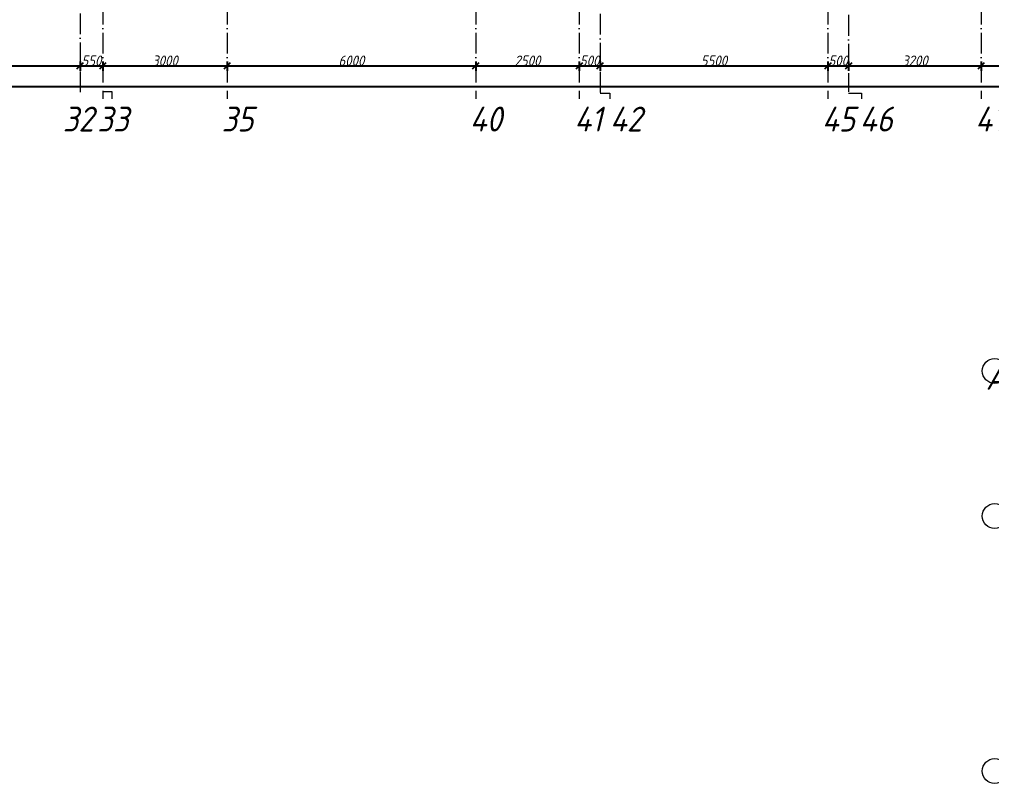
# Model space of a CAD drawing. Header units: millimetres. Extents: x -606178 to 312196, y -19338 to 632709.
# Drawn here: x -221414 to -197951, y 488175 to 506602 of the extents above; entities that cross this region are included whole.
import ezdxf

# ---------------------------------------------------------------- set-up
doc = ezdxf.new("R2010")
doc.units = ezdxf.units.MM
doc.linetypes.add('50_200_ШТРИХ_1Т_ш5_п1_п1_', pattern=[700, 500, -100, 0, -100])
for name, color, linetype, lineweight in [('A-____-____-DIMS', 7, 'Continuous', 9), ('S-GRID-____-IDEN', 7, 'Continuous', 9), ('S-GRID-____-OTLN', 7, 'Continuous', 9), ('S-GRID-____-OTLN-1', 7, '50_200_ШТРИХ_1Т_ш5_п1_п1_', 9)]:
    doc.layers.add(name, color=color, linetype=linetype, lineweight=lineweight)
doc.styles.add('ISOCPEUR_I', font='isocpeui.ttf', dxfattribs={"width": 0.9, "height": 2.5})
doc.styles.add('ISOCPEUR_I_9', font='isocpeui.ttf', dxfattribs={"width": 0.9, "height": 250})
doc.dimstyles.new('ISO-2_5_0_9К_БОЛЬШОЙ_ОСИ', dxfattribs={"dimscale": 304.8, "dimtxt": 248.995294, "dimasz": 0.492126, "dimexe": 0.393701, "dimexo": 0, "dimgap": 0, "dimtad": 1, "dimdec": 0, "dimzin": 0, "dimdsep": 46, "dimtxsty": 'ISOCPEUR_I_9', "dimblk1": 'OBLIQUE', "dimblk2": 'OBLIQUE', "dimsah": 1, "dimcen": 0.09, "dimdle": 0.393701, "dimazin": 0, "dimtfac": 1, "dimtdec": 4, "dimtix": 1, "dimtmove": 0, "dimatfit": 3, "dimfxl": 1, "dimtvp": 1, "dimtolj": 1, "dimtzin": 0, "dimarcsym": 2})

# ---------------------------------------------------------------- blocks, each defined once
blk = doc.blocks.new('Ось сетки - Круг_Ø6_00__ISO-2_5_0_9K_-25732049-АР1_План отверстий 1 этажа в осях 1-64_А-ГГ')
at = {"layer": 'S-GRID-____-IDEN'}
blk.add_circle((0, 0), 3, dxfattribs=at)
blk = doc.blocks.new('_Oblique')
at = {"color": 0, "linetype": 'ByBlock', "lineweight": -2}
blk.add_line((-0.5, -0.5), (0.5, 0.5), dxfattribs=at)
blk = doc.blocks.new('*D4830')
at = {"layer": 'A-____-____-DIMS', "color": 0, "lineweight": -2, "transparency": 16777216}
for p, q in [((-226071, 505483), (-219831, 505483)), ((-225951, 505589), (-225951, 505363)), ((-219951, 505589), (-219951, 505363))]:
    blk.add_line(p, q, dxfattribs=at)
at = {"layer": 'Defpoints', "color": 0, "transparency": 16777216}
for p in [(-225951, 505589), (-219951, 505589), (-219951, 505483)]:
    blk.add_point(p, dxfattribs=at)
at = {"layer": 'A-____-____-DIMS', "color": 0, "lineweight": -2, "transparency": 16777216, "xscale": 150, "yscale": 150, "zscale": 150, "rotation": 180}
blk.add_blockref('_Oblique', (-225951, 505483), dxfattribs=at)
at = {"layer": 'A-____-____-DIMS', "color": 0, "lineweight": -2, "transparency": 16777216, "xscale": 150, "yscale": 150, "zscale": 150}
blk.add_blockref('_Oblique', (-219951, 505483), dxfattribs=at)
at = {"layer": 'A-____-____-DIMS', "color": 0, "transparency": 16777216, "insert": (-222951, 505608), "char_height": 250, "width": 758.48, "attachment_point": 5, "style": 'ISOCPEUR_I_9'}
blk.add_mtext('\\A1;6000', dxfattribs=at)
blk = doc.blocks.new('*D4831')
at = {"layer": 'A-____-____-DIMS', "color": 0, "lineweight": -2, "transparency": 16777216}
for p, q in [((-220071, 505483), (-219281, 505483)), ((-219951, 505589), (-219951, 505363)), ((-219401, 505589), (-219401, 505363))]:
    blk.add_line(p, q, dxfattribs=at)
at = {"layer": 'Defpoints', "color": 0, "transparency": 16777216}
for p in [(-219951, 505589), (-219401, 505589), (-219401, 505483)]:
    blk.add_point(p, dxfattribs=at)
at = {"layer": 'A-____-____-DIMS', "color": 0, "lineweight": -2, "transparency": 16777216, "xscale": 150, "yscale": 150, "zscale": 150, "rotation": 180}
blk.add_blockref('_Oblique', (-219951, 505483), dxfattribs=at)
at = {"layer": 'A-____-____-DIMS', "color": 0, "lineweight": -2, "transparency": 16777216, "xscale": 150, "yscale": 150, "zscale": 150}
blk.add_blockref('_Oblique', (-219401, 505483), dxfattribs=at)
at = {"layer": 'A-____-____-DIMS', "color": 0, "transparency": 16777216, "insert": (-219676, 505608), "char_height": 250, "width": 568.86, "attachment_point": 5, "style": 'ISOCPEUR_I_9'}
blk.add_mtext('\\A1;550', dxfattribs=at)
blk = doc.blocks.new('*D4832')
at = {"layer": 'A-____-____-DIMS', "color": 0, "lineweight": -2, "transparency": 16777216}
for p, q in [((-219521, 505483), (-216281, 505483)), ((-219401, 505589), (-219401, 505363)), ((-216401, 505589), (-216401, 505363))]:
    blk.add_line(p, q, dxfattribs=at)
at = {"layer": 'Defpoints', "color": 0, "transparency": 16777216}
for p in [(-219401, 505589), (-216401, 505589), (-216401, 505483)]:
    blk.add_point(p, dxfattribs=at)
at = {"layer": 'A-____-____-DIMS', "color": 0, "lineweight": -2, "transparency": 16777216, "xscale": 150, "yscale": 150, "zscale": 150, "rotation": 180}
blk.add_blockref('_Oblique', (-219401, 505483), dxfattribs=at)
at = {"layer": 'A-____-____-DIMS', "color": 0, "lineweight": -2, "transparency": 16777216, "xscale": 150, "yscale": 150, "zscale": 150}
blk.add_blockref('_Oblique', (-216401, 505483), dxfattribs=at)
at = {"layer": 'A-____-____-DIMS', "color": 0, "transparency": 16777216, "insert": (-217901, 505608), "char_height": 250, "width": 758.48, "attachment_point": 5, "style": 'ISOCPEUR_I_9'}
blk.add_mtext('\\A1;3000', dxfattribs=at)
blk = doc.blocks.new('*D4833')
at = {"layer": 'A-____-____-DIMS', "color": 0, "lineweight": -2, "transparency": 16777216}
for p, q in [((-216521, 505483), (-210281, 505483)), ((-216401, 505589), (-216401, 505363)), ((-210401, 505589), (-210401, 505363))]:
    blk.add_line(p, q, dxfattribs=at)
at = {"layer": 'Defpoints', "color": 0, "transparency": 16777216}
for p in [(-216401, 505589), (-210401, 505589), (-210401, 505483)]:
    blk.add_point(p, dxfattribs=at)
at = {"layer": 'A-____-____-DIMS', "color": 0, "lineweight": -2, "transparency": 16777216, "xscale": 150, "yscale": 150, "zscale": 150, "rotation": 180}
blk.add_blockref('_Oblique', (-216401, 505483), dxfattribs=at)
at = {"layer": 'A-____-____-DIMS', "color": 0, "lineweight": -2, "transparency": 16777216, "xscale": 150, "yscale": 150, "zscale": 150}
blk.add_blockref('_Oblique', (-210401, 505483), dxfattribs=at)
at = {"layer": 'A-____-____-DIMS', "color": 0, "transparency": 16777216, "insert": (-213401, 505608), "char_height": 250, "width": 758.48, "attachment_point": 5, "style": 'ISOCPEUR_I_9'}
blk.add_mtext('\\A1;6000', dxfattribs=at)
blk = doc.blocks.new('*D4834')
at = {"layer": 'A-____-____-DIMS', "color": 0, "lineweight": -2, "transparency": 16777216}
for p, q in [((-210521, 505483), (-207781, 505483)), ((-210401, 505589), (-210401, 505363)), ((-207901, 505589), (-207901, 505363))]:
    blk.add_line(p, q, dxfattribs=at)
at = {"layer": 'Defpoints', "color": 0, "transparency": 16777216}
for p in [(-210401, 505589), (-207901, 505589), (-207901, 505483)]:
    blk.add_point(p, dxfattribs=at)
at = {"layer": 'A-____-____-DIMS', "color": 0, "lineweight": -2, "transparency": 16777216, "xscale": 150, "yscale": 150, "zscale": 150, "rotation": 180}
blk.add_blockref('_Oblique', (-210401, 505483), dxfattribs=at)
at = {"layer": 'A-____-____-DIMS', "color": 0, "lineweight": -2, "transparency": 16777216, "xscale": 150, "yscale": 150, "zscale": 150}
blk.add_blockref('_Oblique', (-207901, 505483), dxfattribs=at)
at = {"layer": 'A-____-____-DIMS', "color": 0, "transparency": 16777216, "insert": (-209151, 505608), "char_height": 250, "width": 758.48, "attachment_point": 5, "style": 'ISOCPEUR_I_9'}
blk.add_mtext('\\A1;2500', dxfattribs=at)
blk = doc.blocks.new('*D4835')
at = {"layer": 'A-____-____-DIMS', "color": 0, "lineweight": -2, "transparency": 16777216}
for p, q in [((-208021, 505483), (-207281, 505483)), ((-207901, 505589), (-207901, 505363)), ((-207401, 505589), (-207401, 505363))]:
    blk.add_line(p, q, dxfattribs=at)
at = {"layer": 'Defpoints', "color": 0, "transparency": 16777216}
for p in [(-207901, 505589), (-207401, 505589), (-207401, 505483)]:
    blk.add_point(p, dxfattribs=at)
at = {"layer": 'A-____-____-DIMS', "color": 0, "lineweight": -2, "transparency": 16777216, "xscale": 150, "yscale": 150, "zscale": 150, "rotation": 180}
blk.add_blockref('_Oblique', (-207901, 505483), dxfattribs=at)
at = {"layer": 'A-____-____-DIMS', "color": 0, "lineweight": -2, "transparency": 16777216, "xscale": 150, "yscale": 150, "zscale": 150}
blk.add_blockref('_Oblique', (-207401, 505483), dxfattribs=at)
at = {"layer": 'A-____-____-DIMS', "color": 0, "transparency": 16777216, "insert": (-207651, 505608), "char_height": 250, "width": 568.86, "attachment_point": 5, "style": 'ISOCPEUR_I_9'}
blk.add_mtext('\\A1;500', dxfattribs=at)
blk = doc.blocks.new('*D4836')
at = {"layer": 'A-____-____-DIMS', "color": 0, "lineweight": -2, "transparency": 16777216}
for p, q in [((-207521, 505483), (-201781, 505483)), ((-207401, 505589), (-207401, 505363)), ((-201901, 505589), (-201901, 505363))]:
    blk.add_line(p, q, dxfattribs=at)
at = {"layer": 'Defpoints', "color": 0, "transparency": 16777216}
for p in [(-207401, 505589), (-201901, 505589), (-201901, 505483)]:
    blk.add_point(p, dxfattribs=at)
at = {"layer": 'A-____-____-DIMS', "color": 0, "lineweight": -2, "transparency": 16777216, "xscale": 150, "yscale": 150, "zscale": 150, "rotation": 180}
blk.add_blockref('_Oblique', (-207401, 505483), dxfattribs=at)
at = {"layer": 'A-____-____-DIMS', "color": 0, "lineweight": -2, "transparency": 16777216, "xscale": 150, "yscale": 150, "zscale": 150}
blk.add_blockref('_Oblique', (-201901, 505483), dxfattribs=at)
at = {"layer": 'A-____-____-DIMS', "color": 0, "transparency": 16777216, "insert": (-204651, 505608), "char_height": 250, "width": 758.48, "attachment_point": 5, "style": 'ISOCPEUR_I_9'}
blk.add_mtext('\\A1;5500', dxfattribs=at)
blk = doc.blocks.new('*D4837')
at = {"layer": 'A-____-____-DIMS', "color": 0, "lineweight": -2, "transparency": 16777216}
for p, q in [((-202021, 505483), (-201281, 505483)), ((-201901, 505589), (-201901, 505363)), ((-201401, 505589), (-201401, 505363))]:
    blk.add_line(p, q, dxfattribs=at)
at = {"layer": 'Defpoints', "color": 0, "transparency": 16777216}
for p in [(-201901, 505589), (-201401, 505589), (-201401, 505483)]:
    blk.add_point(p, dxfattribs=at)
at = {"layer": 'A-____-____-DIMS', "color": 0, "lineweight": -2, "transparency": 16777216, "xscale": 150, "yscale": 150, "zscale": 150, "rotation": 180}
blk.add_blockref('_Oblique', (-201901, 505483), dxfattribs=at)
at = {"layer": 'A-____-____-DIMS', "color": 0, "lineweight": -2, "transparency": 16777216, "xscale": 150, "yscale": 150, "zscale": 150}
blk.add_blockref('_Oblique', (-201401, 505483), dxfattribs=at)
at = {"layer": 'A-____-____-DIMS', "color": 0, "transparency": 16777216, "insert": (-201651, 505608), "char_height": 250, "width": 568.86, "attachment_point": 5, "style": 'ISOCPEUR_I_9'}
blk.add_mtext('\\A1;500', dxfattribs=at)
blk = doc.blocks.new('*D4838')
at = {"layer": 'A-____-____-DIMS', "color": 0, "lineweight": -2, "transparency": 16777216}
for p, q in [((-201521, 505483), (-198081, 505483)), ((-201401, 505589), (-201401, 505363)), ((-198201, 505589), (-198201, 505363))]:
    blk.add_line(p, q, dxfattribs=at)
at = {"layer": 'Defpoints', "color": 0, "transparency": 16777216}
for p in [(-201401, 505589), (-198201, 505589), (-198201, 505483)]:
    blk.add_point(p, dxfattribs=at)
at = {"layer": 'A-____-____-DIMS', "color": 0, "lineweight": -2, "transparency": 16777216, "xscale": 150, "yscale": 150, "zscale": 150, "rotation": 180}
blk.add_blockref('_Oblique', (-201401, 505483), dxfattribs=at)
at = {"layer": 'A-____-____-DIMS', "color": 0, "lineweight": -2, "transparency": 16777216, "xscale": 150, "yscale": 150, "zscale": 150}
blk.add_blockref('_Oblique', (-198201, 505483), dxfattribs=at)
at = {"layer": 'A-____-____-DIMS', "color": 0, "transparency": 16777216, "insert": (-199801, 505608), "char_height": 250, "width": 758.48, "attachment_point": 5, "style": 'ISOCPEUR_I_9'}
blk.add_mtext('\\A1;3200', dxfattribs=at)
blk = doc.blocks.new('*D4839')
at = {"layer": 'A-____-____-DIMS', "color": 0, "lineweight": -2, "transparency": 16777216}
for p, q in [((-198321, 505483), (-195831, 505483)), ((-198201, 505589), (-198201, 505363)), ((-195951, 505589), (-195951, 505363))]:
    blk.add_line(p, q, dxfattribs=at)
at = {"layer": 'Defpoints', "color": 0, "transparency": 16777216}
for p in [(-198201, 505589), (-195951, 505589), (-195951, 505483)]:
    blk.add_point(p, dxfattribs=at)
at = {"layer": 'A-____-____-DIMS', "color": 0, "lineweight": -2, "transparency": 16777216, "xscale": 150, "yscale": 150, "zscale": 150, "rotation": 180}
blk.add_blockref('_Oblique', (-198201, 505483), dxfattribs=at)
at = {"layer": 'A-____-____-DIMS', "color": 0, "lineweight": -2, "transparency": 16777216, "xscale": 150, "yscale": 150, "zscale": 150}
blk.add_blockref('_Oblique', (-195951, 505483), dxfattribs=at)
at = {"layer": 'A-____-____-DIMS', "color": 0, "transparency": 16777216, "insert": (-197076, 505608), "char_height": 250, "width": 758.48, "attachment_point": 5, "style": 'ISOCPEUR_I_9'}
blk.add_mtext('\\A1;2250', dxfattribs=at)
blk = doc.blocks.new('*D4789')
at = {"layer": 'A-____-____-DIMS', "color": 0, "lineweight": -2, "transparency": 16777216}
for p, q in [((-267371, 504986), (-193731, 504986)), ((-267251, 505092), (-267251, 504866)), ((-193851, 505092), (-193851, 504866))]:
    blk.add_line(p, q, dxfattribs=at)
at = {"layer": 'Defpoints', "color": 0, "transparency": 16777216}
for p in [(-267251, 505092), (-193851, 505092), (-193851, 504986)]:
    blk.add_point(p, dxfattribs=at)
at = {"layer": 'A-____-____-DIMS', "color": 0, "lineweight": -2, "transparency": 16777216, "xscale": 150, "yscale": 150, "zscale": 150, "rotation": 180}
blk.add_blockref('_Oblique', (-267251, 504986), dxfattribs=at)
at = {"layer": 'A-____-____-DIMS', "color": 0, "lineweight": -2, "transparency": 16777216, "xscale": 150, "yscale": 150, "zscale": 150}
blk.add_blockref('_Oblique', (-193851, 504986), dxfattribs=at)
at = {"layer": 'A-____-____-DIMS', "color": 0, "transparency": 16777216, "insert": (-230551, 505113), "char_height": 250, "width": 971.08, "attachment_point": 5, "style": 'ISOCPEUR_I_9'}
blk.add_mtext('\\A1;73400', dxfattribs=at)

msp = doc.modelspace()

# ---------------------------------------------------------------- linework, layer by layer
at = {"layer": 'S-GRID-____-OTLN'}
for p, q in [((-219401.3011, 504861.624), (-219187.1718, 504861.624)), ((-219187.1718, 504861.624), (-219187.1718, 504685.847)), ((-207401.3011, 504826.9657), (-207161.1781, 504826.9657)), ((-207161.1781, 504826.9657), (-207161.1781, 504685.847)), ((-201401.3011, 504826.9657), (-201091.8614, 504826.9657)), ((-201091.8614, 504826.9657), (-201091.8614, 504685.847))]:
    msp.add_line(p, q, dxfattribs=at)
at = {"layer": 'S-GRID-____-OTLN-1'}
for p, q in [((-219951.3011, 542453.3551), (-219951.3011, 504840.1184)), ((-219401.3011, 542687.1106), (-219401.3011, 504685.847)), ((-216401.3011, 542687.1106), (-216401.3011, 504685.847)), ((-210401.3011, 542687.1106), (-210401.3011, 504685.847)), ((-207901.3011, 542687.1106), (-207901.3011, 504685.847)), ((-201901.3011, 542687.1106), (-201901.3011, 504685.847)), ((-198201.3011, 542687.1106), (-198201.3011, 504685.847)), ((-207401.3011, 542443.5807), (-207401.3011, 504836.7347)), ((-201401.3011, 542415.4959), (-201401.3011, 504852.8552))]:
    msp.add_line(p, q, dxfattribs=at)

# ---------------------------------------------------------------- block references
at = {"layer": 'S-GRID-____-IDEN', "xscale": 99.99999999999993, "yscale": 99.99999999999993, "zscale": 99.99999999999993}
for p, rotation in [((-197874.5306, 498125.3011), 269.9999999999995), ((-197874.5306, 494625.3011), 269.9999999999995), ((-197874.5306, 488475.3011), 89.99999999999982)]:
    msp.add_blockref('Ось сетки - Круг_Ø6_00__ISO-2_5_0_9K_-25732049-АР1_План отверстий 1 этажа в осях 1-64_А-ГГ', p, dxfattribs=dict(at, rotation=rotation))

# ---------------------------------------------------------------- texts
at = {"layer": 'S-GRID-____-IDEN', "char_height": 600, "attachment_point": 1}
for s, insert, width, style in [('32', (-220368.6432, 504499.7806), 404.0505, 'ISOCPEUR_I_9'), ('33', (-219535.6728, 504499.7806), 404.0505, 'ISOCPEUR_I_9'), ('35', (-216535.6728, 504499.7806), 404.0505, 'ISOCPEUR_I_9'), ('40', (-210544.6728, 504499.7806), 425.696062, 'ISOCPEUR_I_9'), ('41', (-208020.8228, 504499.7806), 367.974562, 'ISOCPEUR_I_9'), ('42', (-207159.7693, 504499.7806), 425.696062, 'ISOCPEUR_I_9'), ('45', (-202044.6728, 504499.7806), 425.696062, 'ISOCPEUR_I_9'), ('46', (-201131.9144, 504499.7806), 425.696062, 'ISOCPEUR_I_9'), ('47', (-198344.6728, 504499.7806), 425.696062, 'ISOCPEUR_I_9'), ('АА', (-198088.6101, 498271.9336), 505.063125, 'ISOCPEUR_I')]:
    msp.add_mtext(s, dxfattribs=dict(at, insert=insert, width=width, style=style))

# ---------------------------------------------------------------- dimensions: what is measured, and where the dimension line sits
at = {"layer": 'A-____-____-DIMS'}
for base, p1, p2, override, picture, middle in [((-219951.3011, 505482.7262), (-225951.3011, 505588.7923), (-219951.3011, 505588.7923), {"dimpost": '<>', "dimfxl": 6000}, '*D4830', (-222951.3011, 505607.7262)), ((-219401.3011, 505482.7262), (-219951.3011, 505588.7923), (-219401.3011, 505588.7923), {"dimpost": '<>', "dimfxl": 550}, '*D4831', (-219676.3011, 505607.7262)), ((-216401.3011, 505482.7262), (-219401.3011, 505588.7923), (-216401.3011, 505588.7923), {"dimpost": '<>', "dimfxl": 3000}, '*D4832', (-217901.3011, 505607.7262)), ((-210401.3011, 505482.7262), (-216401.3011, 505588.7923), (-210401.3011, 505588.7923), {"dimpost": '<>', "dimfxl": 6000}, '*D4833', (-213401.3011, 505607.7262)), ((-207901.3011, 505482.7262), (-210401.3011, 505588.7923), (-207901.3011, 505588.7923), {"dimpost": '<>', "dimfxl": 2500}, '*D4834', (-209151.3011, 505607.7262)), ((-207401.3011, 505482.7262), (-207901.3011, 505588.7923), (-207401.3011, 505588.7923), {"dimpost": '<>', "dimfxl": 500}, '*D4835', (-207651.3011, 505607.7262)), ((-201901.3011, 505482.7262), (-207401.3011, 505588.7923), (-201901.3011, 505588.7923), {"dimpost": '<>', "dimfxl": 5500}, '*D4836', (-204651.3011, 505607.7262)), ((-201401.3011, 505482.7262), (-201901.3011, 505588.7923), (-201401.3011, 505588.7923), {"dimpost": '<>', "dimfxl": 500}, '*D4837', (-201651.3011, 505607.7262)), ((-198201.3011, 505482.7262), (-201401.3011, 505588.7923), (-198201.3011, 505588.7923), {"dimpost": '<>', "dimfxl": 3200}, '*D4838', (-199801.3011, 505607.7262)), ((-195951.3011, 505482.7262), (-198201.3011, 505588.7923), (-195951.3011, 505588.7923), {"dimpost": '<>', "dimfxl": 2250}, '*D4839', (-197076.3011, 505607.7262)), ((-193851.3011, 504985.926), (-267251.3011, 505091.992), (-193851.3011, 505091.992), {"dimpost": '<>', "dimfxl": 73400}, '*D4789', (-230551.3011, 505112.5358))]:
    dim = msp.add_linear_dim(base=base, p1=p1, p2=p2, dimstyle='ISO-2_5_0_9К_БОЛЬШОЙ_ОСИ', override=override, dxfattribs=at)
    dim.commit()
    dim.dimension.update_dxf_attribs({"geometry": picture, "text_midpoint": middle})

doc.saveas('drawing.dxf')
